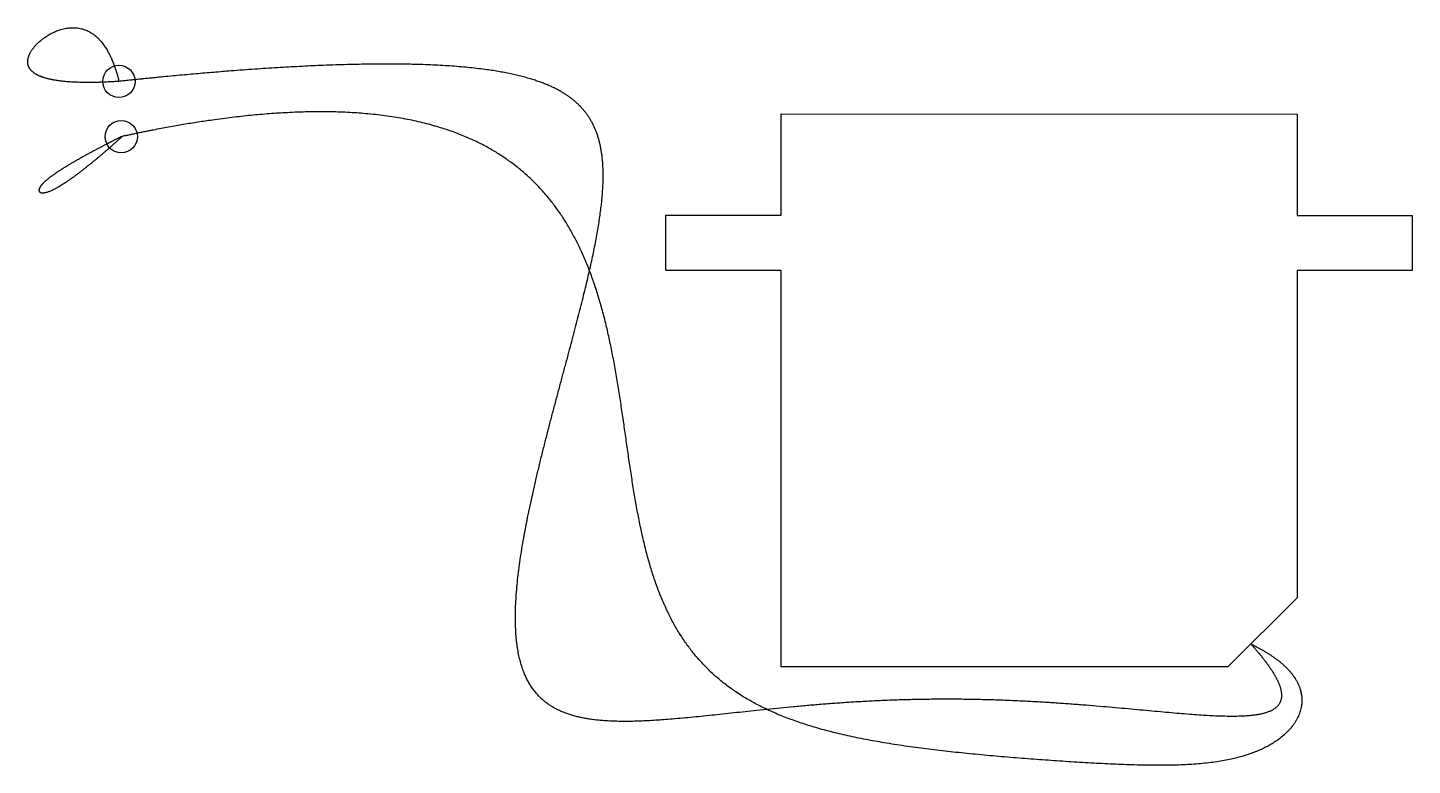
# Model space of a CAD drawing. Header units: millimetres. Extents: x -60.1 to 0, y 2.7 to 34.7.
import ezdxf

# ---------------------------------------------------------------- set-up
doc = ezdxf.new("R2010")
doc.units = ezdxf.units.MM
doc.layers.get('0').update_dxf_attribs({"linetype": 'CONTINUOUS'})

msp = doc.modelspace()

# ---------------------------------------------------------------- linework, layer by layer
msp.add_lwpolyline([(-5, 10), (-8.001, 7.001), (-27.401, 7.002), (-27.399, 24.202), (-32.399, 24.203), (-32.399, 26.603), (-27.399, 26.602), (-27.399, 31.002), (-4.999, 31), (-4.999, 26.6), (0.001, 26.6), (0.001, 24.2), (-4.999, 24.2)], close=True)
for centre in [(-56.14, 32.416), (-56.04, 30.016)]:
    msp.add_ellipse(centre, major_axis=(0, -0.7), ratio=1)
for points in [[(-56.14, 32.416), (-56.475, 32.395, -0.041), (-57.11, 32.364, -0.113), (-57.956, 32.354, -0.191), (-58.87, 32.415, -0.234), (-59.651, 32.612, -0.191), (-60.076, 32.921, -0.07), (-60.168, 33.32, 0.086), (-59.981, 33.762, 0.198), (-59.596, 34.184, 0.162), (-59.099, 34.524, -0.127), (-58.56, 34.734, -0.743), (-58.023, 34.787, -1.725), (-57.522, 34.669, -3.089), (-57.075, 34.375, -4.838), (-56.691, 33.906, -6.965), (-56.437, 33.394, -8.959), (-56.277, 32.934, -10.616), (-56.183, 32.595, -11.792), (-56.14, 32.416, -12.398)], [(-7.011, 7.991, -5.35), (-6.671, 7.616, -5.381), (-6.1, 6.924, -5.412), (-5.567, 6.06, -5.371), (-5.506, 5.257, -5.138), (-6.492, 4.805, -4.571), (-8.459, 4.8, -3.8), (-11.259, 5.066, -2.951), (-14.699, 5.404, -2.171), (-18.553, 5.628, -1.607), (-22.582, 5.613, -1.385), (-26.545, 5.331, -1.581), (-30.217, 4.903, -2.197), (-33.405, 4.561, -3.169), (-35.952, 4.581, -4.385), (-37.757, 5.22, -5.701), (-38.785, 6.659, -6.961), (-39.081, 8.931, -8.013), (-38.773, 11.895, -8.721), (-38.042, 15.304, -8.979), (-37.101, 18.859, -8.718), (-36.163, 22.26, -7.919), (-35.426, 25.263, -6.623), (-35.036, 27.738, -4.946), (-35.097, 29.66, -3.059), (-35.674, 31.073, -1.163), (-36.808, 32.058, 0.541), (-38.521, 32.704, 1.88), (-40.824, 33.076, 2.73), (-43.724, 33.216, 3.015), (-47.221, 33.153, 2.691), (-50.493, 32.95, 1.93), (-53.213, 32.716, 1.076), (-55.145, 32.522, 0.38), (-56.14, 32.416)], [(-7.011, 7.991, -6.2), (-6.666, 7.824, -6.369), (-6.045, 7.481, -6.667), (-5.312, 6.937, -6.991), (-4.736, 6.152, -7.179), (-4.686, 5.098, -7.02), (-5.313, 4.064, -6.515), (-6.621, 3.228, -5.758), (-8.585, 2.738, -4.897), (-11.138, 2.668, -4.113), (-14.127, 2.812, -3.671), (-17.361, 3.036, -3.707), (-20.639, 3.338, -4.215), (-23.767, 3.777, -5.103), (-26.574, 4.452, -6.215), (-28.934, 5.462, -7.365), (-30.776, 6.874, -8.371), (-32.111, 8.686, -9.089), (-33.011, 10.842, -9.413), (-33.591, 13.249, -9.28), (-33.984, 15.795, -8.675), (-34.325, 18.365, -7.629), (-34.729, 20.864, -6.227), (-35.293, 23.207, -4.593), (-36.095, 25.328, -2.871), (-37.199, 27.172, -1.213), (-38.653, 28.698, 0.237), (-40.49, 29.875, 1.359), (-42.734, 30.685, 2.074), (-45.397, 31.117, 2.328), (-48.484, 31.165, 2.095), (-51.295, 30.897, 1.508), (-53.593, 30.523, 0.842), (-55.21, 30.198, 0.297), (-56.04, 30.016)], [(-56.04, 30.016), (-56.242, 29.915, 0.068), (-56.631, 29.716, 0.176), (-57.174, 29.434, 0.26), (-57.812, 29.088, 0.211), (-58.466, 28.708, -0.116), (-58.972, 28.381, -0.681), (-59.332, 28.107, -1.432), (-59.551, 27.883, -2.252), (-59.639, 27.71, -3.015), (-59.605, 27.592, -3.639), (-59.452, 27.55, -4.168), (-59.176, 27.619, -4.817), (-58.777, 27.816, -5.686), (-58.261, 28.149, -6.85), (-57.63, 28.621, -8.338), (-57.039, 29.108, -9.796), (-56.548, 29.533, -11.039), (-56.199, 29.844, -11.934), (-56.019, 30.005, -12.398)]]:
    msp.add_open_spline(points, degree=5)

doc.saveas('drawing.dxf')
